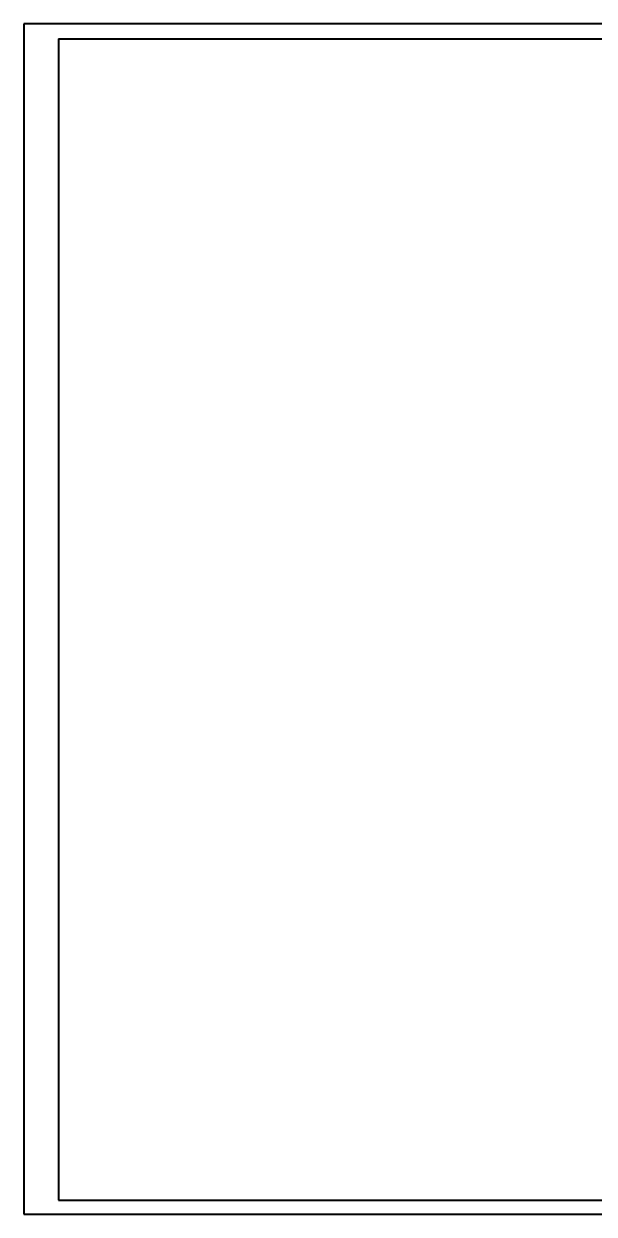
# Model space of a CAD drawing. Header units: millimetres. Extents: x 0 to 1802, y 0 to 841.
# Drawn here: x 1645.2 to 1698.3, y 128.5 to 239.2 of the extents above; entities that cross this region are included whole.
import ezdxf

# ---------------------------------------------------------------- set-up
doc = ezdxf.new("R2010")
doc.units = ezdxf.units.MM
doc.layers.add('9', color=7, linetype='Continuous')

msp = doc.modelspace()

# ---------------------------------------------------------------- linework, layer by layer
at = {"layer": '9', "color": 7, "lineweight": 40}
for p, q in [((1801.764, 239.215), (1645.247, 239.215)), ((1645.247, 239.215), (1645.247, 128.508)), ((1648.466, 237.803), (1800.449, 237.803)), ((1648.466, 237.803), (1648.466, 129.825)), ((1648.466, 129.825), (1800.449, 129.825)), ((1645.247, 128.508), (1801.764, 128.508))]:
    msp.add_line(p, q, dxfattribs=at)

doc.saveas('drawing.dxf')
